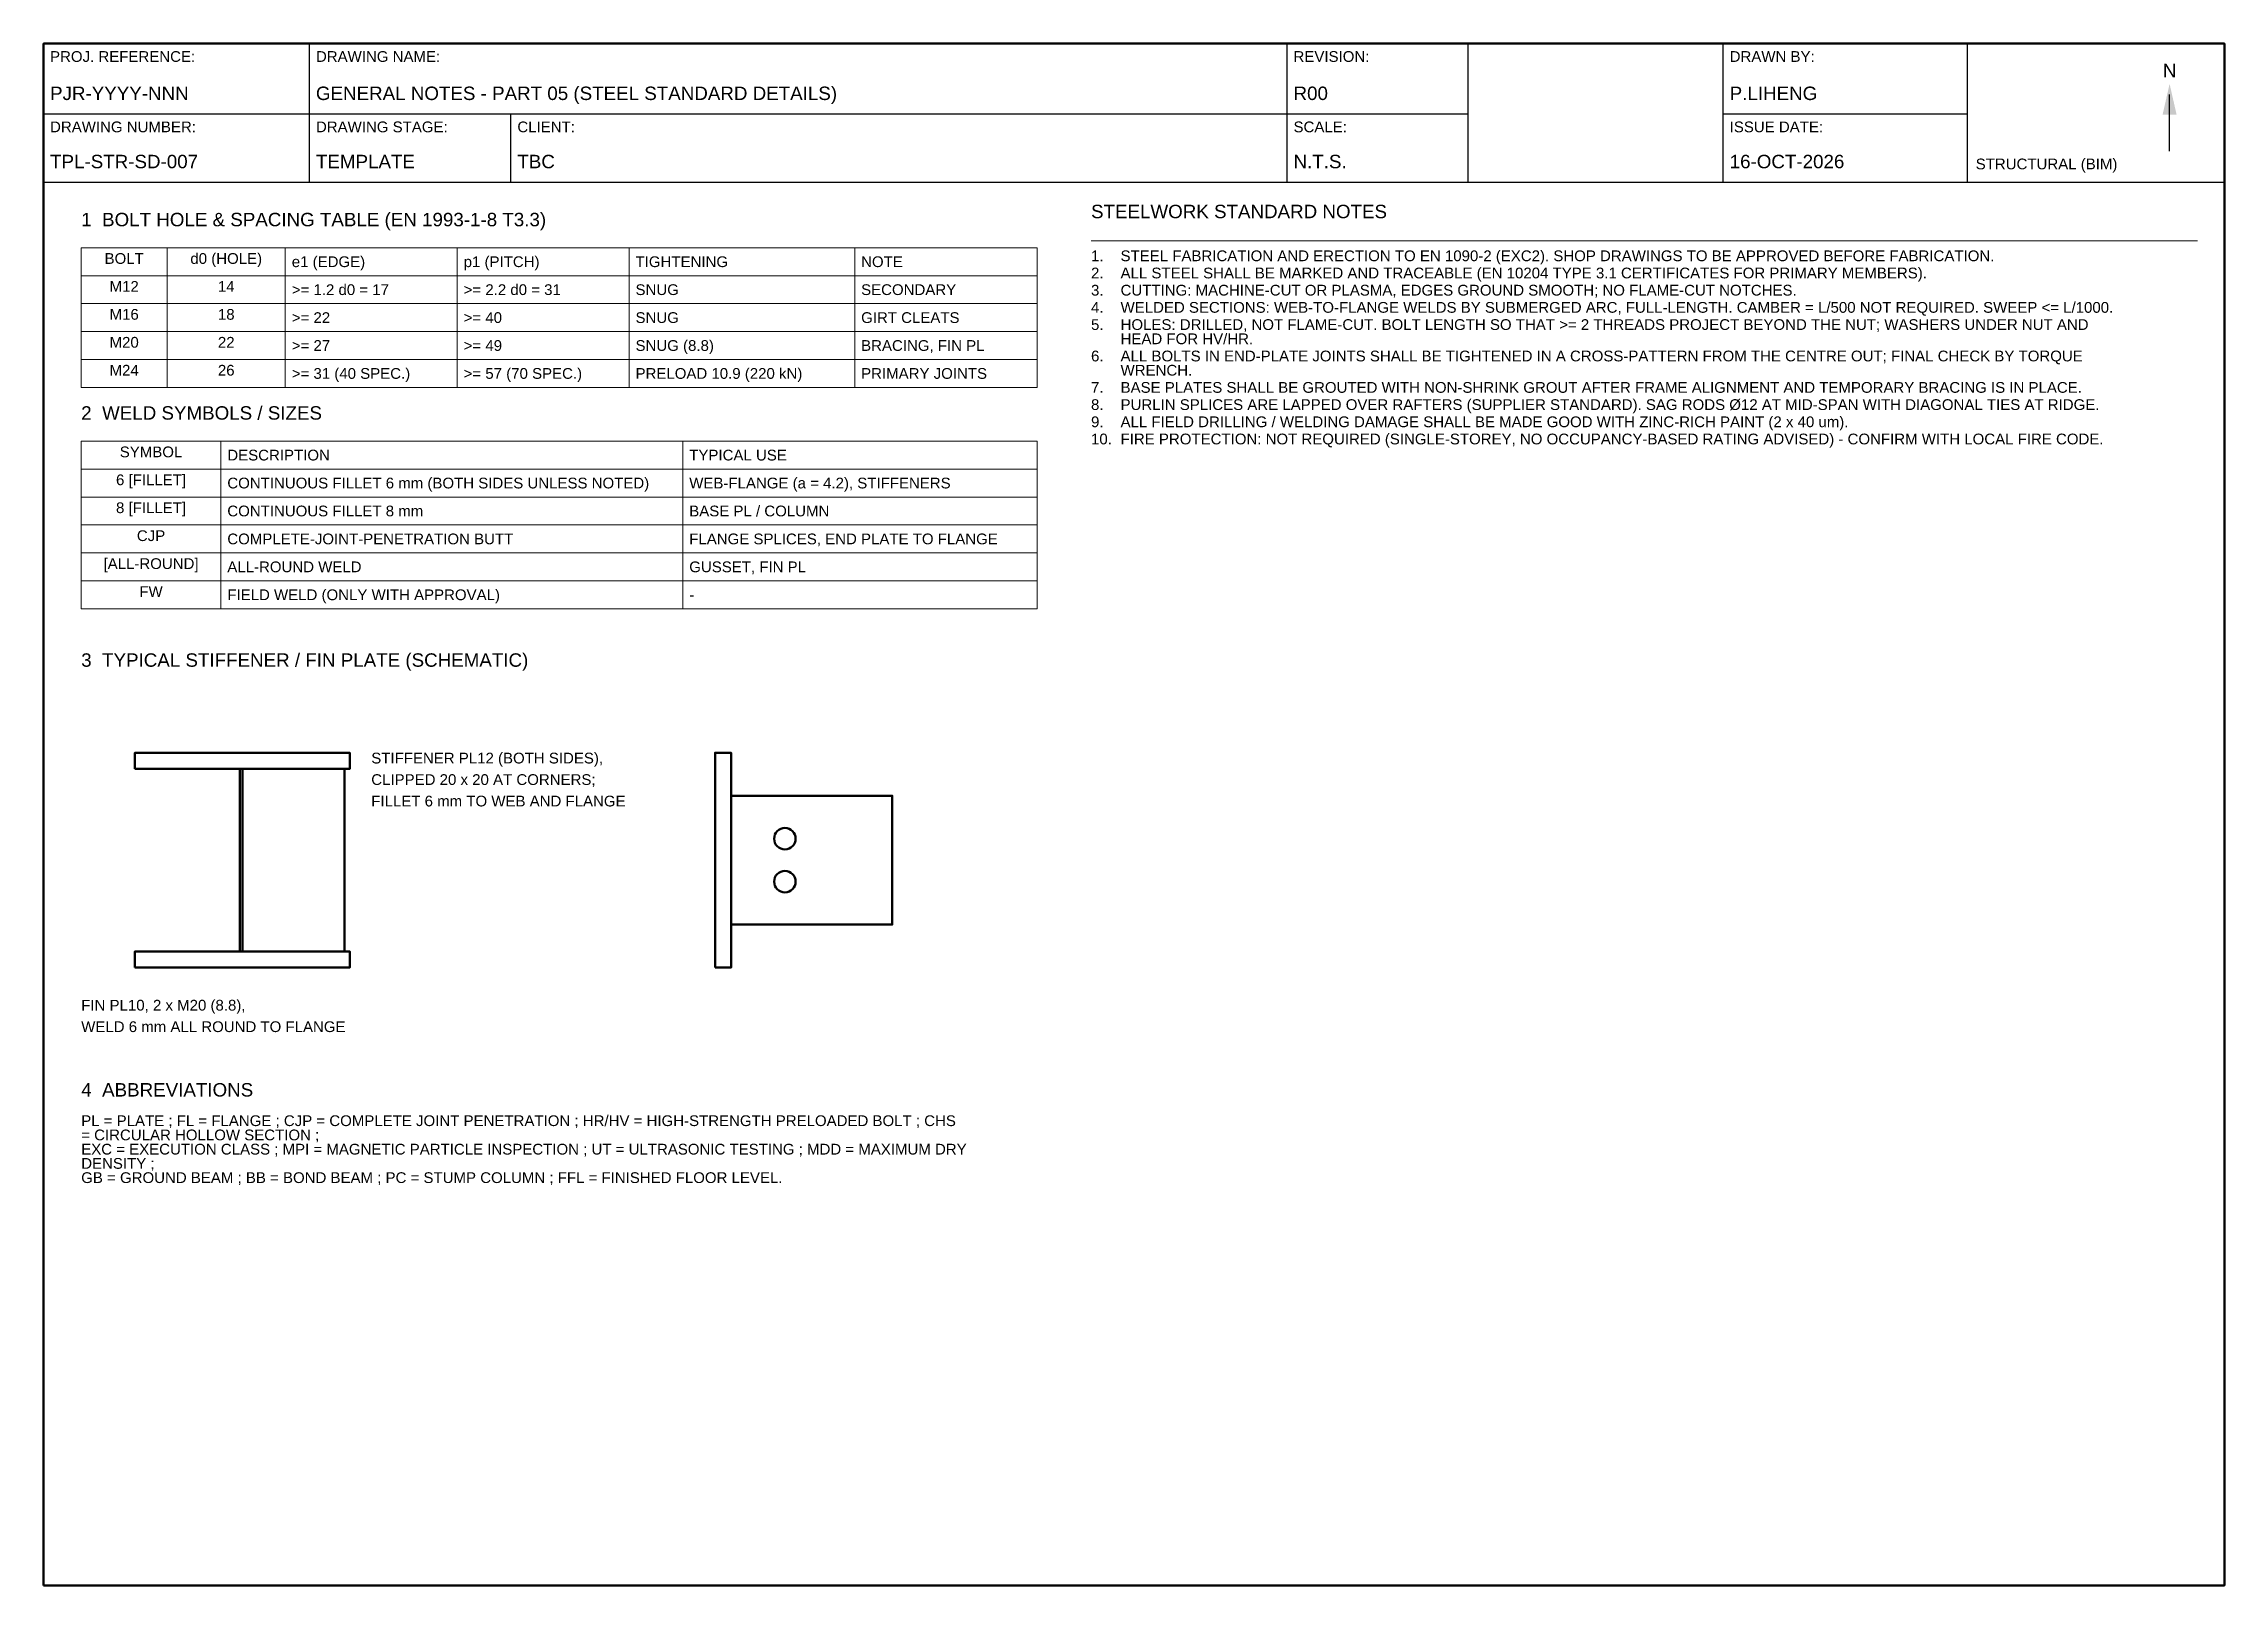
# Model space of a CAD drawing. Header units: millimetres. Extents: x 7 to 413, y 5 to 292.
import ezdxf
from ezdxf.enums import TextEntityAlignment as Align

# ---------------------------------------------------------------- set-up
doc = ezdxf.new("R2010")
doc.units = ezdxf.units.MM
for name, color, linetype, lineweight in [('S-ANNO-TABLE', 7, 'Continuous', 18), ('S-ANNO-TEXT', 7, 'Continuous', 18), ('S-STEEL-OUTLINE', 7, 'Continuous', 50), ('S-TBLK-BORDER', 7, 'Continuous', 50), ('S-TBLK-LINE', 7, 'Continuous', 25), ('S-TBLK-TEXT', 7, 'Continuous', 18)]:
    doc.layers.add(name, color=color, linetype=linetype, lineweight=lineweight)
doc.styles.add('TEXT_2.0', font='arial.ttf')
doc.styles.add('TEXT_2.5', font='arial.ttf')

# ---------------------------------------------------------------- blocks, each defined once
blk = doc.blocks.new('STR_TITLEBLOCK_A3')
at = {"layer": 'S-TBLK-BORDER'}
blk.add_lwpolyline([(7, 5), (413, 5), (413, 292), (7, 292)], close=True, dxfattribs=at)
at = {"layer": 'S-TBLK-LINE'}
for p, q in [((56.5, 266.2), (56.5, 292)), ((238.5, 266.2), (238.5, 292)), ((272.2, 266.2), (272.2, 292)), ((319.7, 266.2), (319.7, 292)), ((365.2, 266.2), (365.2, 292)), ((402.8, 272), (402.8, 282.5)), ((7, 278.9), (272.2, 278.9)), ((94, 266.2), (94, 278.9)), ((319.7, 278.9), (365.2, 278.9)), ((7, 266.2), (413, 266.2))]:
    blk.add_line(p, q, dxfattribs=at)
blk.add_solid([(401.5, 278.8), (404.1, 278.8), (402.8, 284.5)], dxfattribs=at)
at = {"layer": 'S-TBLK-TEXT', "color": 8, "style": 'TEXT_2.0'}
for s, p in [('PROJ. REFERENCE:', (8.2, 288.6)), ('DRAWING NAME:', (57.7, 288.6)), ('REVISION:', (239.7, 288.6)), ('DRAWN BY:', (320.9, 288.6)), ('DRAWING NUMBER:', (8.2, 275.5)), ('DRAWING STAGE:', (57.7, 275.5)), ('CLIENT:', (95.2, 275.5)), ('SCALE:', (239.7, 275.5)), ('ISSUE DATE:', (320.9, 275.5))]:
    blk.add_text(s, height=2, dxfattribs=at).set_placement(p)
at = {"layer": 'S-TBLK-TEXT', "style": 'TEXT_2.5'}
blk.add_text('N', height=2.5, dxfattribs=at).set_placement((402.8, 287), align=Align.MIDDLE_CENTER)
at = {"layer": 'S-TBLK-TEXT', "style": 'TEXT_2.0'}
blk.add_text('STRUCTURAL (BIM)', height=2, dxfattribs=at).set_placement((366.7, 268.6))
at = {"layer": 'S-TBLK-TEXT', "style": 'TEXT_2.5'}
for tag, p in [('PROJ_REFERENCE', (8.2, 281.5)), ('DRAWING_NAME', (57.7, 281.5)), ('REVISION', (239.7, 281.5)), ('DRAWN_BY', (320.9, 281.5)), ('DRAWING_NUMBER', (8.2, 268.8)), ('DRAWING_STAGE', (57.7, 268.8)), ('CLIENT', (95.2, 268.8)), ('SCALE', (239.7, 268.8)), ('ISSUE_DATE', (320.9, 268.8))]:
    blk.add_attdef(tag, p, '', height=2.5, dxfattribs=at)

msp = doc.modelspace()

# ---------------------------------------------------------------- linework, layer by layer
at = {"layer": 'S-ANNO-TABLE'}
for points in [[(14, 248.8), (30, 248.8), (30, 254), (14, 254)], [(30, 248.8), (52, 248.8), (52, 254), (30, 254)], [(52, 248.8), (84, 248.8), (84, 254), (52, 254)], [(84, 248.8), (116, 248.8), (116, 254), (84, 254)], [(116, 248.8), (158, 248.8), (158, 254), (116, 254)], [(158, 248.8), (192, 248.8), (192, 254), (158, 254)], [(14, 243.6), (30, 243.6), (30, 248.8), (14, 248.8)], [(30, 243.6), (52, 243.6), (52, 248.8), (30, 248.8)], [(52, 243.6), (84, 243.6), (84, 248.8), (52, 248.8)], [(84, 243.6), (116, 243.6), (116, 248.8), (84, 248.8)], [(116, 243.6), (158, 243.6), (158, 248.8), (116, 248.8)], [(158, 243.6), (192, 243.6), (192, 248.8), (158, 248.8)], [(14, 238.4), (30, 238.4), (30, 243.6), (14, 243.6)], [(30, 238.4), (52, 238.4), (52, 243.6), (30, 243.6)], [(52, 238.4), (84, 238.4), (84, 243.6), (52, 243.6)], [(84, 238.4), (116, 238.4), (116, 243.6), (84, 243.6)], [(116, 238.4), (158, 238.4), (158, 243.6), (116, 243.6)], [(158, 238.4), (192, 238.4), (192, 243.6), (158, 243.6)], [(14, 233.2), (30, 233.2), (30, 238.4), (14, 238.4)], [(30, 233.2), (52, 233.2), (52, 238.4), (30, 238.4)], [(52, 233.2), (84, 233.2), (84, 238.4), (52, 238.4)], [(84, 233.2), (116, 233.2), (116, 238.4), (84, 238.4)], [(116, 233.2), (158, 233.2), (158, 238.4), (116, 238.4)], [(158, 233.2), (192, 233.2), (192, 238.4), (158, 238.4)], [(14, 228), (30, 228), (30, 233.2), (14, 233.2)], [(30, 228), (52, 228), (52, 233.2), (30, 233.2)], [(52, 228), (84, 228), (84, 233.2), (52, 233.2)], [(84, 228), (116, 228), (116, 233.2), (84, 233.2)], [(116, 228), (158, 228), (158, 233.2), (116, 233.2)], [(158, 228), (192, 228), (192, 233.2), (158, 233.2)], [(14, 212.8), (40, 212.8), (40, 218), (14, 218)], [(40, 212.8), (126, 212.8), (126, 218), (40, 218)], [(126, 212.8), (192, 212.8), (192, 218), (126, 218)], [(14, 207.6), (40, 207.6), (40, 212.8), (14, 212.8)], [(40, 207.6), (126, 207.6), (126, 212.8), (40, 212.8)], [(126, 207.6), (192, 207.6), (192, 212.8), (126, 212.8)], [(14, 202.4), (40, 202.4), (40, 207.6), (14, 207.6)], [(40, 202.4), (126, 202.4), (126, 207.6), (40, 207.6)], [(126, 202.4), (192, 202.4), (192, 207.6), (126, 207.6)], [(14, 197.2), (40, 197.2), (40, 202.4), (14, 202.4)], [(40, 197.2), (126, 197.2), (126, 202.4), (40, 202.4)], [(126, 197.2), (192, 197.2), (192, 202.4), (126, 202.4)], [(14, 192), (40, 192), (40, 197.2), (14, 197.2)], [(40, 192), (126, 192), (126, 197.2), (40, 197.2)], [(126, 192), (192, 192), (192, 197.2), (126, 197.2)], [(14, 186.8), (40, 186.8), (40, 192), (14, 192)], [(40, 186.8), (126, 186.8), (126, 192), (40, 192)], [(126, 186.8), (192, 186.8), (192, 192), (126, 192)]]:
    msp.add_lwpolyline(points, close=True, dxfattribs=at)
at = {"layer": 'S-ANNO-TEXT'}
msp.add_line((202, 255.3), (408, 255.3), dxfattribs=at)
at = {"layer": 'S-STEEL-OUTLINE'}
msp.add_line((44, 123), (44, 157), dxfattribs=at)
for points in [[(24, 157), (64, 157), (64, 160), (24, 160)], [(132, 120), (135, 120), (135, 160), (132, 160)], [(43.5, 123), (63, 123), (63, 157), (43.5, 157)], [(135, 128), (165, 128), (165, 152), (135, 152)], [(24, 120), (64, 120), (64, 123), (24, 123)]]:
    msp.add_lwpolyline(points, close=True, dxfattribs=at)
for centre in [(145, 144), (145, 136)]:
    msp.add_circle(centre, 2, dxfattribs=at)

# ---------------------------------------------------------------- block references
at = {"layer": 'S-TBLK-LINE'}
msp.add_blockref('STR_TITLEBLOCK_A3', (0, 0), dxfattribs=at).add_auto_attribs({'PROJ_REFERENCE': 'PJR-YYYY-NNN', 'DRAWING_NAME': 'GENERAL NOTES - PART 05 (STEEL STANDARD DETAILS)', 'REVISION': 'R00', 'DRAWN_BY': 'P.LIHENG', 'DRAWING_NUMBER': 'TPL-STR-SD-007', 'DRAWING_STAGE': 'TEMPLATE', 'CLIENT': 'TBC', 'SCALE': 'N.T.S.', 'ISSUE_DATE': '16-OCT-2026'})

# ---------------------------------------------------------------- texts
at = {"layer": 'S-ANNO-TEXT'}
for s, height, style, p in [('1  BOLT HOLE & SPACING TABLE (EN 1993-1-8 T3.3)', 2.5, 'TEXT_2.5', (14, 258)), ('STEELWORK STANDARD NOTES', 2.5, 'TEXT_2.5', (202, 259.5)), ('e1 (EDGE)', 2, 'TEXT_2.0', (53.2, 250.4)), ('p1 (PITCH)', 2, 'TEXT_2.0', (85.2, 250.4)), ('TIGHTENING', 2, 'TEXT_2.0', (117.2, 250.4)), ('NOTE', 2, 'TEXT_2.0', (159.2, 250.4)), ('1.', 2, 'TEXT_2.0', (202, 251.5)), ('STEEL FABRICATION AND ERECTION TO EN 1090-2 (EXC2). SHOP DRAWINGS TO BE APPROVED BEFORE FABRICATION.', 2, 'TEXT_2.0', (207.5, 251.5)), ('2.', 2, 'TEXT_2.0', (202, 248.3)), ('ALL STEEL SHALL BE MARKED AND TRACEABLE (EN 10204 TYPE 3.1 CERTIFICATES FOR PRIMARY MEMBERS).', 2, 'TEXT_2.0', (207.5, 248.3)), ('>= 1.2 d0 = 17', 2, 'TEXT_2.0', (53.2, 245.2)), ('>= 2.2 d0 = 31', 2, 'TEXT_2.0', (85.2, 245.2)), ('SNUG', 2, 'TEXT_2.0', (117.2, 245.2)), ('SECONDARY', 2, 'TEXT_2.0', (159.2, 245.2)), ('4.', 2, 'TEXT_2.0', (202, 241.9)), ('3.', 2, 'TEXT_2.0', (202, 245.1)), ('WELDED SECTIONS: WEB-TO-FLANGE WELDS BY SUBMERGED ARC, FULL-LENGTH. CAMBER = L/500 NOT REQUIRED. SWEEP <= L/1000.', 2, 'TEXT_2.0', (207.5, 241.9)), ('CUTTING: MACHINE-CUT OR PLASMA, EDGES GROUND SMOOTH; NO FLAME-CUT NOTCHES.', 2, 'TEXT_2.0', (207.5, 245.1)), ('>= 22', 2, 'TEXT_2.0', (53.2, 240)), ('>= 40', 2, 'TEXT_2.0', (85.2, 240)), ('SNUG', 2, 'TEXT_2.0', (117.2, 240)), ('GIRT CLEATS', 2, 'TEXT_2.0', (159.2, 240)), ('5.', 2, 'TEXT_2.0', (202, 238.7)), ('HOLES: DRILLED, NOT FLAME-CUT. BOLT LENGTH SO THAT >= 2 THREADS PROJECT BEYOND THE NUT; WASHERS UNDER NUT AND', 2, 'TEXT_2.0', (207.5, 238.7)), ('>= 27', 2, 'TEXT_2.0', (53.2, 234.8)), ('>= 49', 2, 'TEXT_2.0', (85.2, 234.8)), ('SNUG (8.8)', 2, 'TEXT_2.0', (117.2, 234.8)), ('BRACING, FIN PL', 2, 'TEXT_2.0', (159.2, 234.8)), ('HEAD FOR HV/HR.', 2, 'TEXT_2.0', (207.5, 236.05)), ('>= 31 (40 SPEC.)', 2, 'TEXT_2.0', (53.2, 229.6)), ('>= 57 (70 SPEC.)', 2, 'TEXT_2.0', (85.2, 229.6)), ('PRELOAD 10.9 (220 kN)', 2, 'TEXT_2.0', (117.2, 229.6)), ('PRIMARY JOINTS', 2, 'TEXT_2.0', (159.2, 229.6)), ('6.', 2, 'TEXT_2.0', (202, 232.85)), ('ALL BOLTS IN END-PLATE JOINTS SHALL BE TIGHTENED IN A CROSS-PATTERN FROM THE CENTRE OUT; FINAL CHECK BY TORQUE', 2, 'TEXT_2.0', (207.5, 232.85)), ('WRENCH.', 2, 'TEXT_2.0', (207.5, 230.2)), ('7.', 2, 'TEXT_2.0', (202, 227)), ('BASE PLATES SHALL BE GROUTED WITH NON-SHRINK GROUT AFTER FRAME ALIGNMENT AND TEMPORARY BRACING IS IN PLACE.', 2, 'TEXT_2.0', (207.5, 227)), ('2  WELD SYMBOLS / SIZES', 2.5, 'TEXT_2.5', (14, 222)), ('8.', 2, 'TEXT_2.0', (202, 223.8)), ('PURLIN SPLICES ARE LAPPED OVER RAFTERS (SUPPLIER STANDARD). SAG RODS Ø12 AT MID-SPAN WITH DIAGONAL TIES AT RIDGE.', 2, 'TEXT_2.0', (207.5, 223.8)), ('9.', 2, 'TEXT_2.0', (202, 220.6)), ('10.', 2, 'TEXT_2.0', (202, 217.4)), ('ALL FIELD DRILLING / WELDING DAMAGE SHALL BE MADE GOOD WITH ZINC-RICH PAINT (2 x 40 um).', 2, 'TEXT_2.0', (207.5, 220.6)), ('FIRE PROTECTION: NOT REQUIRED (SINGLE-STOREY, NO OCCUPANCY-BASED RATING ADVISED) - CONFIRM WITH LOCAL FIRE CODE.', 2, 'TEXT_2.0', (207.5, 217.4)), ('DESCRIPTION', 2, 'TEXT_2.0', (41.2, 214.4)), ('TYPICAL USE', 2, 'TEXT_2.0', (127.2, 214.4)), ('CONTINUOUS FILLET 6 mm (BOTH SIDES UNLESS NOTED)', 2, 'TEXT_2.0', (41.2, 209.2)), ('WEB-FLANGE (a = 4.2), STIFFENERS', 2, 'TEXT_2.0', (127.2, 209.2)), ('CONTINUOUS FILLET 8 mm', 2, 'TEXT_2.0', (41.2, 204)), ('BASE PL / COLUMN', 2, 'TEXT_2.0', (127.2, 204)), ('COMPLETE-JOINT-PENETRATION BUTT', 2, 'TEXT_2.0', (41.2, 198.8)), ('FLANGE SPLICES, END PLATE TO FLANGE', 2, 'TEXT_2.0', (127.2, 198.8)), ('ALL-ROUND WELD', 2, 'TEXT_2.0', (41.2, 193.6)), ('GUSSET, FIN PL', 2, 'TEXT_2.0', (127.2, 193.6)), ('FIELD WELD (ONLY WITH APPROVAL)', 2, 'TEXT_2.0', (41.2, 188.4)), ('-', 2, 'TEXT_2.0', (127.2, 188.4)), ('3  TYPICAL STIFFENER / FIN PLATE (SCHEMATIC)', 2.5, 'TEXT_2.5', (14, 176)), ('STIFFENER PL12 (BOTH SIDES),', 2, 'TEXT_2.0', (68, 158)), ('CLIPPED 20 x 20 AT CORNERS;', 2, 'TEXT_2.0', (68, 154)), ('FILLET 6 mm TO WEB AND FLANGE', 2, 'TEXT_2.0', (68, 150)), ('FIN PL10, 2 x M20 (8.8),', 2, 'TEXT_2.0', (14, 112)), ('WELD 6 mm ALL ROUND TO FLANGE', 2, 'TEXT_2.0', (14, 108)), ('4  ABBREVIATIONS', 2.5, 'TEXT_2.5', (14, 96)), ('= CIRCULAR HOLLOW SECTION ;', 2, 'TEXT_2.0', (14, 87.85)), ('PL = PLATE ; FL = FLANGE ; CJP = COMPLETE JOINT PENETRATION ; HR/HV = HIGH-STRENGTH PRELOADED BOLT ; CHS', 2, 'TEXT_2.0', (14, 90.5)), ('EXC = EXECUTION CLASS ; MPI = MAGNETIC PARTICLE INSPECTION ; UT = ULTRASONIC TESTING ; MDD = MAXIMUM DRY', 2, 'TEXT_2.0', (14, 85.2)), ('GB = GROUND BEAM ; BB = BOND BEAM ; PC = STUMP COLUMN ; FFL = FINISHED FLOOR LEVEL.', 2, 'TEXT_2.0', (14, 79.9)), ('DENSITY ;', 2, 'TEXT_2.0', (14, 82.55))]:
    msp.add_text(s, height=height, dxfattribs=dict(at, style=style)).set_placement(p)
at = {"layer": 'S-ANNO-TEXT', "style": 'TEXT_2.0'}
for s, p in [('BOLT', (22, 250.4)), ('d0 (HOLE)', (41, 250.4)), ('M12', (22, 245.2)), ('14', (41, 245.2)), ('M16', (22, 240)), ('18', (41, 240)), ('M20', (22, 234.8)), ('22', (41, 234.8)), ('M24', (22, 229.6)), ('26', (41, 229.6)), ('SYMBOL', (27, 214.4)), ('6 [FILLET]', (27, 209.2)), ('8 [FILLET]', (27, 204)), ('CJP', (27, 198.8)), ('[ALL-ROUND]', (27, 193.6)), ('FW', (27, 188.4))]:
    msp.add_text(s, height=2, dxfattribs=at).set_placement(p, align=Align.BOTTOM_CENTER)

doc.saveas('drawing.dxf')
